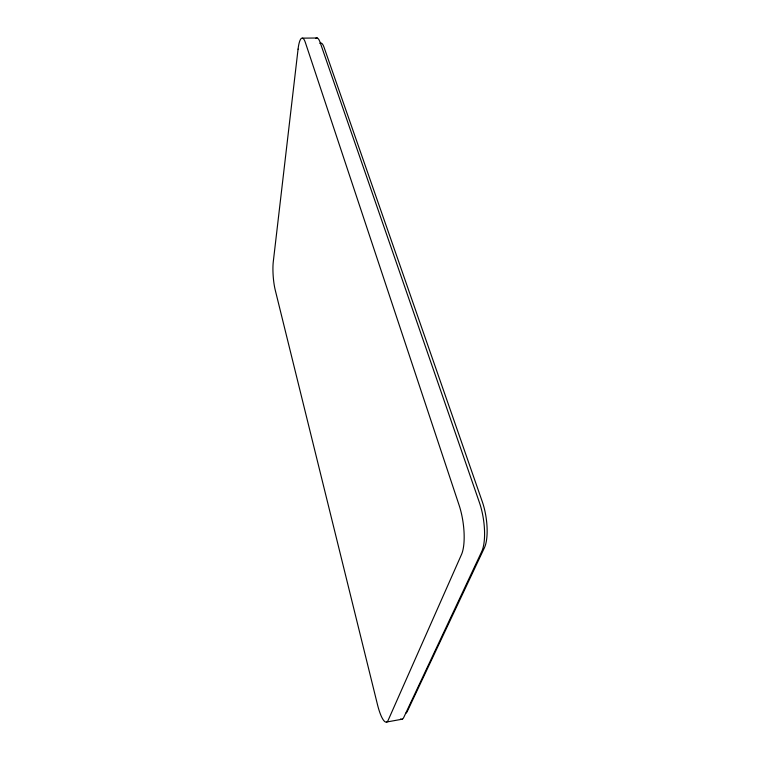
<?xml version="1.0" encoding="UTF-8"?>
<svg xmlns="http://www.w3.org/2000/svg" width="760" height="760" viewBox="0 0 760 760"><rect width="100%" height="100%" fill="white"/><g stroke="black" fill="none" stroke-linecap="round" stroke-linejoin="round"><path stroke-width="1.14" d="M386.783 722L402.296 719.178M302.613 38.152L317.233 38M319.846 43.415A24.102 5.462 88.5 0 1 324.073 47.386L482.286 501.685A33.25 11.22 81.5 0 1 484.405 547.798L407.217 711.55A26.287 6.365 80.4 0 1 405.83 713.203M315.751 38.361A25.508 5.691 88.5 0 1 320.159 42.493L479.436 502.578A35.321 11.799 81.5 0 1 481.707 551.589L403.74 717.468A27.797 6.621 80.4 0 1 400.501 718.989M298.072 49.134L273.277 261.791A20.235 3.743 85.7 0 0 275.215 289.959L377.483 704.634A27.901 6.279 80.6 0 0 388.151 720.299L461.519 554.477A35.501 11.229 81.7 0 0 459.116 505.229L305.416 42.664A25.593 5.396 88.3 0 0 298.072 49.134"/></g></svg>
